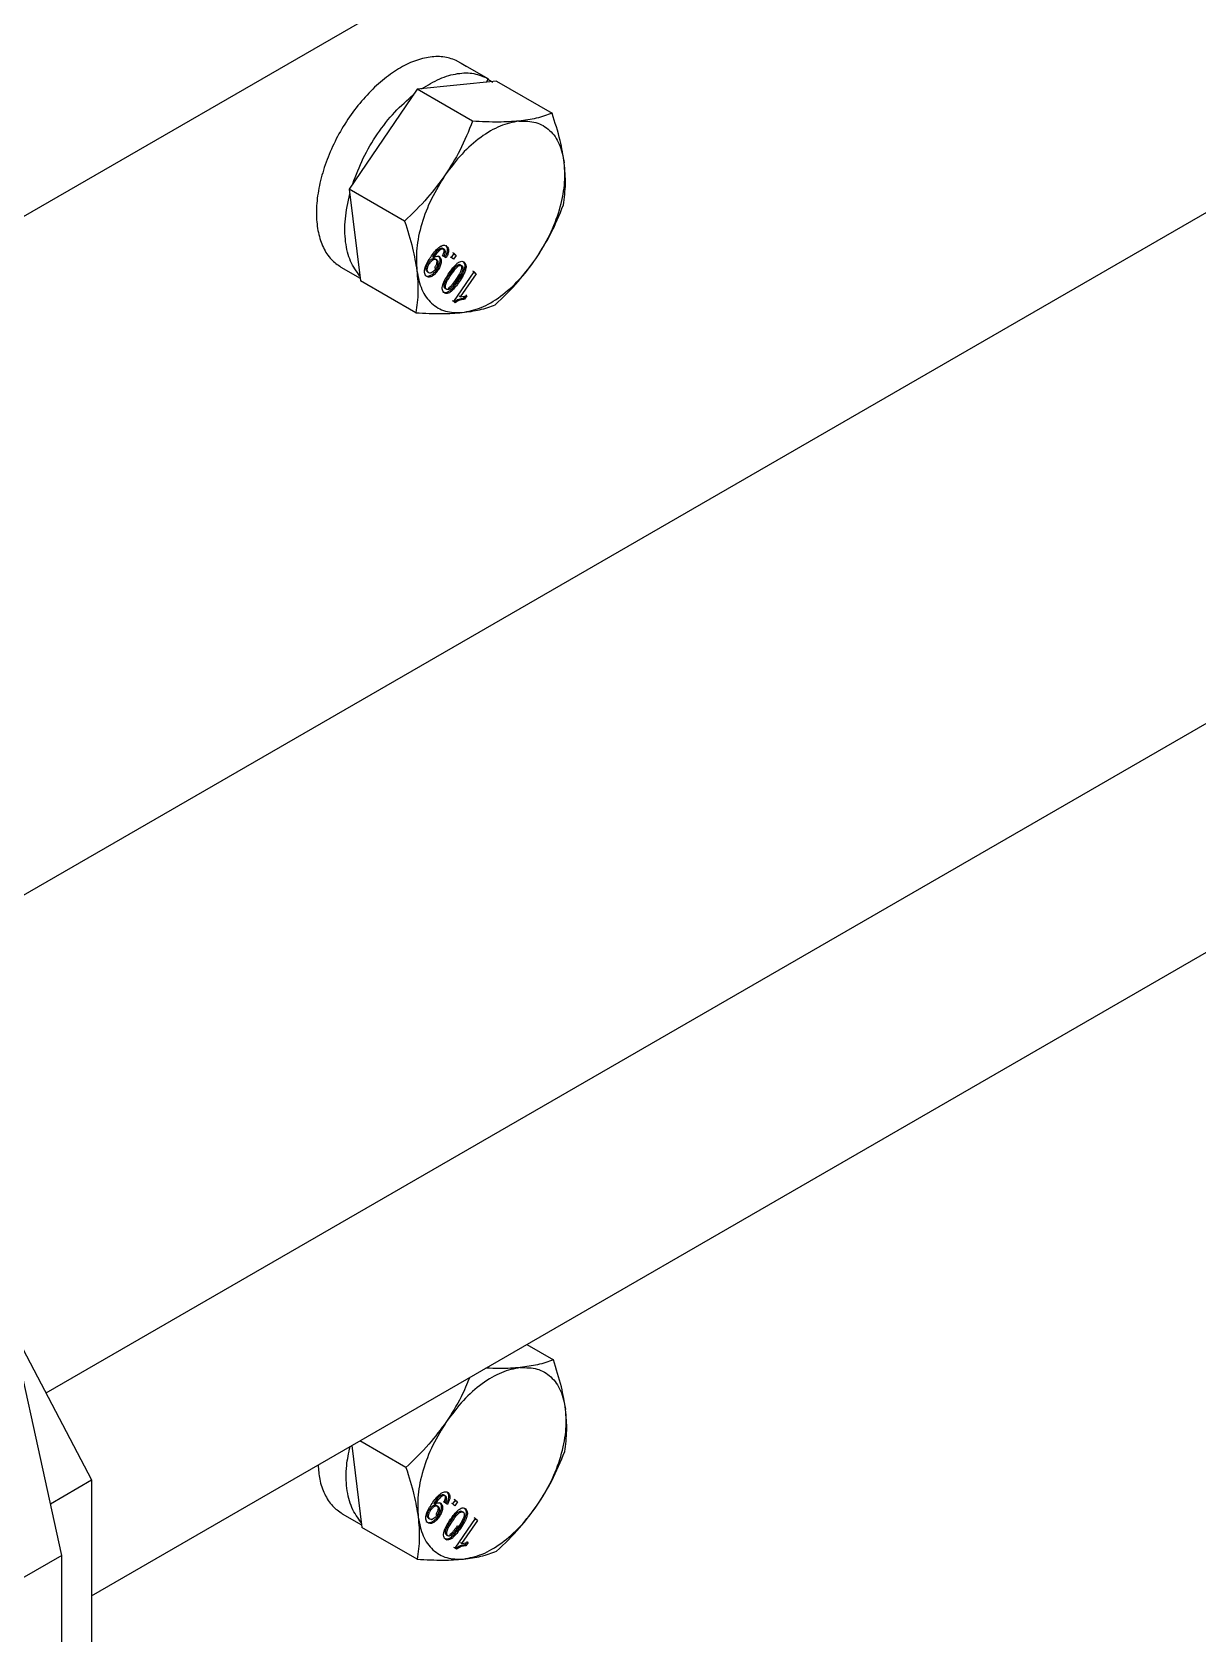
# Model space of a CAD drawing. Header units: millimetres. Extents: x 861 to 27901, y 673 to 17923.
# Drawn here: x 24084.3 to 24216.2, y 6686.9 to 6868.1 of the extents above; entities that cross this region are included whole.
import ezdxf

# ---------------------------------------------------------------- set-up
doc = ezdxf.new("R2010")
doc.units = ezdxf.units.MM
doc.header["$LTSCALE"] = 33.3

msp = doc.modelspace()

# ---------------------------------------------------------------- linework, layer by layer
at = {"color": 7, "linetype": 'Continuous', "lineweight": 25}
for p, q in [((24087.69, 6695.82), (24014.25, 7030.84)), ((24091.06, 6691.27), (24531.43, 6945.5)), ((24057.74, 6832.44), (24211.22, 6921.04)), ((24435.87, 6916.23), (24085.89, 6714.19)), ((24135.9, 6862.81), (24132.27, 6864.89)), ((24132.84, 6864.57), (24133.4, 6864.24)), ((24136.86, 6862.52), (24127.88, 6861.62)), ((24135.9, 6862.81), (24135.66, 6862.4)), ((24135.87, 6862.77), (24136.44, 6862.44)), ((24136.86, 6862.52), (24143.12, 6858.91)), ((24127.88, 6861.62), (24120.19, 6850.33)), ((24134.14, 6858), (24127.88, 6861.62)), ((24072.67, 6764.34), (24232.64, 6856.68)), ((24126.45, 6846.72), (24120.19, 6850.33)), ((24120.19, 6850.33), (24121.47, 6839.96)), ((24131.24, 6843.86), (24131.1, 6843.94)), ((24129.64, 6842.75), (24129.59, 6842.67)), ((24129.59, 6842.67), (24129.7, 6842.73)), ((24129.73, 6842.59), (24129.59, 6842.67)), ((24129.78, 6842.67), (24129.64, 6842.75)), ((24129.78, 6842.67), (24129.73, 6842.59)), ((24129.9, 6842.41), (24129.76, 6842.49)), ((24130.1, 6842.33), (24129.96, 6842.41)), ((24130.43, 6842.65), (24130.29, 6842.73)), ((24130.83, 6843.56), (24130.69, 6843.64)), ((24130.88, 6842.72), (24130.74, 6842.8)), ((24130.96, 6843.49), (24130.82, 6843.57)), ((24131.14, 6842.56), (24130.88, 6842.72)), ((24131.14, 6842.56), (24131, 6842.64)), ((24131.62, 6842.69), (24131.76, 6842.61)), ((24131.76, 6842.61), (24132.05, 6843.04)), ((24131.99, 6842.4), (24131.76, 6842.61)), ((24131.99, 6842.4), (24131.85, 6842.48)), ((24132.05, 6843.04), (24131.91, 6843.12)), ((24132.28, 6842.83), (24131.99, 6842.4)), ((24132.03, 6843.01), (24132.14, 6842.91)), ((24132.05, 6843.04), (24132.28, 6842.83)), ((24132.28, 6842.83), (24132.14, 6842.91)), ((24133.07, 6842.12), (24133.21, 6842.04)), ((24119.26, 6841.51), (24121.44, 6840.25)), ((24128.9, 6840.5), (24128.76, 6840.58)), ((24128.99, 6841), (24129.13, 6840.92)), ((24129.14, 6842.02), (24129.29, 6841.94)), ((24129.32, 6840.85), (24129.33, 6840.84)), ((24129.84, 6841.43), (24129.98, 6841.35)), ((24130.19, 6841.11), (24130.05, 6841.2)), ((24132.02, 6837.61), (24134.31, 6840.96)), ((24132.8, 6841.71), (24132.66, 6841.8)), ((24134.53, 6840.75), (24132.75, 6838.14)), ((24132.81, 6841.74), (24132.95, 6841.66)), ((24133.38, 6841.36), (24133.24, 6841.44)), ((24134.31, 6840.96), (24134.17, 6841.04)), ((24134.29, 6840.93), (24134.39, 6840.83)), ((24134.31, 6840.96), (24134.53, 6840.75)), ((24134.53, 6840.75), (24134.39, 6840.83)), ((24127.73, 6836.35), (24121.47, 6839.96)), ((24130.9, 6838.65), (24130.76, 6838.73)), ((24130.96, 6838.62), (24131.09, 6838.55)), ((24131.02, 6839.12), (24131.16, 6839.04)), ((24131.55, 6839.05), (24131.41, 6839.13)), ((24132.25, 6840.12), (24132.39, 6840.04)), ((24132.62, 6839.83), (24132.48, 6839.91)), ((24132.02, 6837.61), (24131.88, 6837.69)), ((24132.17, 6837.48), (24132.02, 6837.61)), ((24132.75, 6838.14), (24132.61, 6838.23)), ((24132.75, 6838.14), (24133.5, 6838.26)), ((24133.28, 6838.23), (24133.09, 6837.95)), ((24133.23, 6837.87), (24133.09, 6837.95)), ((24133.5, 6838.26), (24133.23, 6837.87)), ((24133.5, 6838.26), (24133.36, 6838.34)), ((24082.07, 6721.47), (24091.06, 6704.36)), ((24140.27, 6719.68), (24143.27, 6717.95)), ((24120.48, 6708.26), (24121.62, 6699)), ((24126.6, 6705.76), (24121.38, 6708.78)), ((24086.41, 6701.67), (24091.06, 6704.36)), ((24091.06, 6704.36), (24091.06, 6567.78)), ((24130.97, 6702.6), (24130.83, 6702.68)), ((24131.11, 6702.53), (24130.97, 6702.61)), ((24131.39, 6702.9), (24131.25, 6702.98)), ((24129.29, 6701.06), (24129.43, 6700.98)), ((24129.79, 6701.79), (24129.74, 6701.71)), ((24129.74, 6701.71), (24129.85, 6701.77)), ((24129.88, 6701.63), (24129.74, 6701.71)), ((24129.93, 6701.71), (24129.79, 6701.79)), ((24129.93, 6701.71), (24129.88, 6701.63)), ((24130.05, 6701.45), (24129.91, 6701.53)), ((24130.24, 6701.37), (24130.1, 6701.45)), ((24130.58, 6701.69), (24130.44, 6701.77)), ((24131.03, 6701.76), (24130.89, 6701.84)), ((24131.29, 6701.6), (24131.03, 6701.76)), ((24131.29, 6701.6), (24131.15, 6701.68)), ((24131.77, 6701.73), (24131.91, 6701.65)), ((24131.91, 6701.65), (24132.2, 6702.08)), ((24132.14, 6701.44), (24131.91, 6701.65)), ((24132.14, 6701.44), (24132, 6701.52)), ((24132.2, 6702.08), (24132.06, 6702.16)), ((24132.43, 6701.87), (24132.14, 6701.44)), ((24132.18, 6702.05), (24132.29, 6701.95)), ((24132.2, 6702.08), (24132.43, 6701.87)), ((24132.43, 6701.87), (24132.29, 6701.95)), ((24132.95, 6700.75), (24132.81, 6700.84)), ((24132.95, 6700.78), (24133.1, 6700.7)), ((24133.22, 6701.16), (24133.36, 6701.08)), ((24119.4, 6700.54), (24121.59, 6699.29)), ((24127.88, 6695.39), (24121.62, 6699)), ((24129.04, 6699.54), (24128.9, 6699.62)), ((24129.13, 6700.04), (24129.27, 6699.96)), ((24129.47, 6699.89), (24129.48, 6699.88)), ((24129.99, 6700.47), (24130.13, 6700.38)), ((24130.34, 6700.15), (24130.2, 6700.24)), ((24132.17, 6696.65), (24134.46, 6700)), ((24132.4, 6699.16), (24132.54, 6699.08)), ((24132.77, 6698.87), (24132.63, 6698.95)), ((24134.68, 6699.79), (24132.9, 6697.18)), ((24133.53, 6700.4), (24133.39, 6700.48)), ((24134.46, 6700), (24134.32, 6700.08)), ((24134.43, 6699.97), (24134.54, 6699.87)), ((24134.46, 6700), (24134.68, 6699.79)), ((24134.68, 6699.79), (24134.54, 6699.87)), ((24131.05, 6697.69), (24130.91, 6697.77)), ((24131.11, 6697.66), (24131.24, 6697.59)), ((24131.17, 6698.16), (24131.31, 6698.08)), ((24131.7, 6698.09), (24131.56, 6698.17)), ((24132.9, 6697.18), (24132.76, 6697.27)), ((24132.9, 6697.18), (24133.64, 6697.3)), ((24133.42, 6697.27), (24133.23, 6696.99)), ((24133.64, 6697.3), (24133.37, 6696.91)), ((24133.64, 6697.3), (24133.5, 6697.38)), ((24087.69, 6695.82), (24078.72, 6690.64)), ((24087.69, 6571.73), (24087.69, 6695.82)), ((24132.17, 6696.65), (24132.03, 6696.73)), ((24132.32, 6696.52), (24132.17, 6696.65)), ((24133.37, 6696.91), (24133.23, 6696.99))]:
    msp.add_line(p, q, dxfattribs=at)
for points, knots in [([(24132.27, 6864.89), (24131.79, 6865.05), (24130.83, 6865.38), (24129.15, 6865.3), (24127.37, 6864.8), (24125.53, 6863.85), (24123.71, 6862.5), (24121.97, 6860.79), (24120.38, 6858.8), (24118.99, 6856.6), (24117.87, 6854.26), (24117.05, 6851.89), (24116.56, 6849.55), (24116.43, 6847.35), (24116.64, 6845.37), (24117.22, 6843.68), (24118.08, 6842.33), (24118.88, 6841.78), (24119.26, 6841.52)], [0, 0, 0, 0, 0.062742, 0.125483, 0.188225, 0.250967, 0.313709, 0.37645, 0.439192, 0.501934, 0.564676, 0.627417, 0.690159, 0.752901, 0.815642, 0.878384, 0.941126, 1, 1, 1, 1]), ([(24143.12, 6858.91), (24142.56, 6858.7), (24141.51, 6858.31), (24140.06, 6858.12), (24139.38, 6858.02)], [0, 0, 0, 0, 0.532771, 1, 1, 1, 1]), ([(24144.51, 6853.29), (24144.38, 6854.13), (24144.09, 6855.93), (24143.45, 6857.88), (24143.12, 6858.91)], [0, 0, 0, 0, 0.467229, 1, 1, 1, 1]), ([(24134.14, 6858), (24133.69, 6856.89), (24132.85, 6854.8), (24131.62, 6852.84), (24131.05, 6851.93)], [0, 0, 0, 0, 0.532771, 1, 1, 1, 1]), ([(24139.38, 6858.02), (24138.64, 6857.97), (24137.04, 6857.86), (24135.15, 6857.95), (24134.14, 6858)], [0, 0, 0, 0, 0.467229, 1, 1, 1, 1]), ([(24144.4, 6848.54), (24144.51, 6849.31), (24144.72, 6850.77), (24144.58, 6852.49), (24144.51, 6853.29)], [0, 0, 0, 0, 0.532771, 1, 1, 1, 1]), ([(24131.05, 6851.93), (24130.4, 6851.06), (24129.03, 6849.19), (24127.34, 6847.58), (24126.45, 6846.72)], [0, 0, 0, 0, 0.467229, 1, 1, 1, 1]), ([(24141.3, 6842.46), (24141.88, 6843.37), (24143.11, 6845.33), (24143.95, 6847.42), (24144.4, 6848.54)], [0, 0, 0, 0, 0.467229, 1, 1, 1, 1]), ([(24126.45, 6846.72), (24126.78, 6845.69), (24127.41, 6843.74), (24127.7, 6841.94), (24127.84, 6841.1)], [0, 0, 0, 0, 0.532771, 1, 1, 1, 1]), ([(24129.4, 6842.65), (24129.54, 6842.85), (24129.82, 6843.24), (24130.23, 6843.68), (24130.58, 6843.91), (24130.83, 6844), (24131.07, 6843.99), (24131.18, 6843.9), (24131.24, 6843.86)], [0, 0, 0, 0, 0.2504849, 0.5001185, 0.6278992, 0.7500924, 0.8749937, 1, 1, 1, 1]), ([(24131.1, 6843.94), (24131.15, 6843.88), (24131.24, 6843.78), (24131.28, 6843.57), (24131.28, 6843.34), (24131.2, 6843.01), (24131.07, 6842.76), (24131, 6842.64)], [0, 0, 0, 0, 0.249859, 0.375956, 0.500482, 0.749847, 1, 1, 1, 1]), ([(24128.9, 6840.5), (24128.85, 6840.55), (24128.76, 6840.65), (24128.71, 6840.89), (24128.7, 6841.17), (24128.79, 6841.57), (24129.03, 6842.09), (24129.28, 6842.46), (24129.4, 6842.65)], [0, 0, 0, 0, 0.1250636, 0.2500896, 0.37511, 0.5001694, 0.749441, 1, 1, 1, 1]), ([(24129.14, 6842.02), (24129.21, 6842.1), (24129.3, 6842.23), (24129.45, 6842.37), (24129.57, 6842.44), (24129.68, 6842.48), (24129.83, 6842.5), (24129.9, 6842.45), (24129.96, 6842.41)], [0, 0, 0, 0, 0.2499766, 0.3779151, 0.500342, 0.6271064, 0.750811, 1, 1, 1, 1]), ([(24129.29, 6841.94), (24129.35, 6842.02), (24129.45, 6842.15), (24129.59, 6842.29), (24129.71, 6842.36), (24129.82, 6842.4), (24129.97, 6842.42), (24130.04, 6842.36), (24130.1, 6842.33)], [0, 0, 0, 0, 0.2499765, 0.3782222, 0.5003423, 0.6274524, 0.7508111, 1, 1, 1, 1]), ([(24130.82, 6843.57), (24130.79, 6843.59), (24130.71, 6843.65), (24130.56, 6843.64), (24130.39, 6843.58), (24130.07, 6843.3), (24129.83, 6843), (24129.64, 6842.75)], [0, 0, 0, 0, 0.125207, 0.25031, 0.375339, 0.50062, 1, 1, 1, 1]), ([(24129.73, 6842.59), (24129.79, 6842.63), (24129.93, 6842.71), (24130.12, 6842.75), (24130.3, 6842.75), (24130.38, 6842.68), (24130.43, 6842.65)], [0, 0, 0, 0, 0.248943, 0.49945, 0.750285, 1, 1, 1, 1]), ([(24130.96, 6843.49), (24130.93, 6843.51), (24130.85, 6843.57), (24130.7, 6843.56), (24130.53, 6843.5), (24130.21, 6843.22), (24129.97, 6842.92), (24129.78, 6842.67)], [0, 0, 0, 0, 0.125207, 0.25031, 0.375339, 0.50062, 1, 1, 1, 1]), ([(24129.96, 6842.41), (24130, 6842.36), (24130.06, 6842.29), (24130.09, 6842.13), (24130.08, 6842), (24130.05, 6841.85), (24129.98, 6841.65), (24129.9, 6841.52), (24129.84, 6841.43)], [0, 0, 0, 0, 0.24952, 0.373528, 0.499888, 0.62379, 0.750316, 1, 1, 1, 1]), ([(24130.1, 6842.33), (24130.14, 6842.28), (24130.2, 6842.21), (24130.23, 6842.05), (24130.22, 6841.91), (24130.19, 6841.77), (24130.12, 6841.57), (24130.04, 6841.44), (24129.98, 6841.35)], [0, 0, 0, 0, 0.249521, 0.373851, 0.499889, 0.624096, 0.750315, 1, 1, 1, 1]), ([(24130.29, 6842.73), (24130.31, 6842.72), (24130.34, 6842.68), (24130.39, 6842.6), (24130.44, 6842.47), (24130.46, 6842.28), (24130.44, 6842.07), (24130.38, 6841.84), (24130.27, 6841.54), (24130.14, 6841.33), (24130.05, 6841.2)], [0, 0, 0, 0, 0.062611, 0.125226, 0.250194, 0.373586, 0.500286, 0.62458, 0.750412, 1, 1, 1, 1]), ([(24130.43, 6842.65), (24130.46, 6842.62), (24130.53, 6842.54), (24130.58, 6842.38), (24130.6, 6842.2), (24130.58, 6841.98), (24130.52, 6841.76), (24130.41, 6841.46), (24130.28, 6841.25), (24130.19, 6841.11)], [0, 0, 0, 0, 0.125074, 0.250064, 0.373261, 0.500199, 0.624296, 0.750369, 1, 1, 1, 1]), ([(24130.74, 6842.8), (24130.79, 6842.88), (24130.86, 6843.03), (24130.92, 6843.22), (24130.92, 6843.35), (24130.9, 6843.47), (24130.85, 6843.53), (24130.82, 6843.57)], [0, 0, 0, 0, 0.277074, 0.499914, 0.624834, 0.750381, 1, 1, 1, 1]), ([(24130.88, 6842.72), (24130.93, 6842.8), (24131, 6842.95), (24131.06, 6843.14), (24131.06, 6843.27), (24131.05, 6843.36), (24131.01, 6843.43), (24130.98, 6843.47), (24130.96, 6843.49)], [0, 0, 0, 0, 0.276477, 0.499318, 0.623718, 0.749496, 0.874756, 1, 1, 1, 1]), ([(24131.24, 6843.86), (24131.29, 6843.8), (24131.38, 6843.7), (24131.42, 6843.49), (24131.42, 6843.26), (24131.34, 6842.93), (24131.21, 6842.68), (24131.14, 6842.56)], [0, 0, 0, 0, 0.2498595, 0.3757184, 0.500481, 0.7498462, 1, 1, 1, 1]), ([(24131.49, 6840.87), (24131.62, 6841.06), (24131.89, 6841.43), (24132.26, 6841.84), (24132.59, 6842.08), (24132.83, 6842.18), (24133.05, 6842.16), (24133.16, 6842.08), (24133.21, 6842.04)], [0, 0, 0, 0, 0.250476, 0.500347, 0.625768, 0.750176, 0.87497, 1, 1, 1, 1]), ([(24133.07, 6842.12), (24133.14, 6842.04), (24133.23, 6841.92), (24133.27, 6841.66), (24133.25, 6841.51), (24133.24, 6841.44)], [0, 0, 0, 0, 0.499036, 0.74951, 1, 1, 1, 1]), ([(24136.71, 6837.25), (24137.6, 6838.11), (24139.29, 6839.72), (24140.66, 6841.59), (24141.3, 6842.46)], [0, 0, 0, 0, 0.532771, 1, 1, 1, 1]), ([(24127.84, 6841.1), (24127.91, 6840.3), (24128.05, 6838.58), (24127.84, 6837.12), (24127.73, 6836.35)], [0, 0, 0, 0, 0.467229, 1, 1, 1, 1]), ([(24128.99, 6841), (24128.94, 6841.05), (24128.88, 6841.13), (24128.87, 6841.3), (24128.88, 6841.44), (24128.92, 6841.59), (24129, 6841.79), (24129.09, 6841.93), (24129.14, 6842.02)], [0, 0, 0, 0, 0.2490172, 0.3718447, 0.4993648, 0.6232259, 0.7498924, 1, 1, 1, 1]), ([(24130.19, 6841.11), (24130.09, 6840.98), (24129.94, 6840.77), (24129.7, 6840.57), (24129.51, 6840.46), (24129.33, 6840.39), (24129.11, 6840.36), (24128.98, 6840.45), (24128.9, 6840.5)], [0, 0, 0, 0, 0.2498689, 0.3764535, 0.5003477, 0.6272386, 0.7508241, 1, 1, 1, 1]), ([(24129.13, 6840.92), (24129.08, 6840.97), (24129.02, 6841.05), (24129.01, 6841.22), (24129.02, 6841.36), (24129.06, 6841.51), (24129.14, 6841.71), (24129.23, 6841.84), (24129.29, 6841.94)], [0, 0, 0, 0, 0.249017, 0.372138, 0.499365, 0.623562, 0.749893, 1, 1, 1, 1]), ([(24130.05, 6841.2), (24129.95, 6841.06), (24129.8, 6840.85), (24129.56, 6840.65), (24129.37, 6840.54), (24129.19, 6840.47), (24129.08, 6840.46), (24129.03, 6840.46)], [0, 0, 0, 0, 0.3327927, 0.5016541, 0.6663981, 0.8356942, 1, 1, 1, 1]), ([(24129.98, 6841.35), (24129.92, 6841.25), (24129.78, 6841.07), (24129.58, 6840.92), (24129.42, 6840.85), (24129.26, 6840.83), (24129.18, 6840.88), (24129.13, 6840.92)], [0, 0, 0, 0, 0.25025, 0.499842, 0.629576, 0.750665, 1, 1, 1, 1]), ([(24130.9, 6838.65), (24130.85, 6838.71), (24130.76, 6838.81), (24130.7, 6839.05), (24130.72, 6839.35), (24130.93, 6839.99), (24131.24, 6840.48), (24131.49, 6840.87)], [0, 0, 0, 0, 0.125373, 0.250644, 0.375698, 0.501113, 1, 1, 1, 1]), ([(24131.02, 6839.12), (24130.99, 6839.16), (24130.93, 6839.24), (24130.92, 6839.44), (24130.96, 6839.66), (24131.16, 6840.12), (24131.39, 6840.46), (24131.58, 6840.74)], [0, 0, 0, 0, 0.124745, 0.249484, 0.374471, 0.499648, 1, 1, 1, 1]), ([(24131.16, 6839.04), (24131.13, 6839.08), (24131.07, 6839.16), (24131.06, 6839.36), (24131.1, 6839.58), (24131.3, 6840.04), (24131.53, 6840.38), (24131.72, 6840.66)], [0, 0, 0, 0, 0.124745, 0.249484, 0.374471, 0.499648, 1, 1, 1, 1]), ([(24131.58, 6840.74), (24131.76, 6841.01), (24132, 6841.35), (24132.33, 6841.68), (24132.51, 6841.78), (24132.68, 6841.81), (24132.77, 6841.76), (24132.81, 6841.74)], [0, 0, 0, 0, 0.50041, 0.625613, 0.75058, 0.875344, 1, 1, 1, 1]), ([(24131.72, 6840.66), (24131.9, 6840.93), (24132.14, 6841.27), (24132.47, 6841.6), (24132.65, 6841.69), (24132.82, 6841.73), (24132.91, 6841.68), (24132.95, 6841.66)], [0, 0, 0, 0, 0.50041, 0.625613, 0.75058, 0.875344, 1, 1, 1, 1]), ([(24132.81, 6841.74), (24132.84, 6841.7), (24132.9, 6841.62), (24132.91, 6841.41), (24132.87, 6841.19), (24132.67, 6840.73), (24132.44, 6840.39), (24132.25, 6840.12)], [0, 0, 0, 0, 0.1246964, 0.2494617, 0.3744323, 0.4996371, 1, 1, 1, 1]), ([(24132.95, 6841.66), (24132.98, 6841.62), (24133.04, 6841.54), (24133.05, 6841.33), (24133.01, 6841.11), (24132.81, 6840.65), (24132.58, 6840.31), (24132.39, 6840.04)], [0, 0, 0, 0, 0.124696, 0.249462, 0.374432, 0.499637, 1, 1, 1, 1]), ([(24133.24, 6841.44), (24133.2, 6841.31), (24133.13, 6841.04), (24132.87, 6840.52), (24132.64, 6840.15), (24132.48, 6839.91)], [0, 0, 0, 0, 0.249754, 0.499871, 1, 1, 1, 1]), ([(24133.38, 6841.36), (24133.34, 6841.23), (24133.27, 6840.96), (24133.01, 6840.44), (24132.78, 6840.07), (24132.62, 6839.83)], [0, 0, 0, 0, 0.249754, 0.499871, 1, 1, 1, 1]), ([(24133.21, 6842.04), (24133.28, 6841.96), (24133.38, 6841.84), (24133.4, 6841.61), (24133.4, 6841.47), (24133.39, 6841.39), (24133.38, 6841.36)], [0, 0, 0, 0, 0.498795, 0.749148, 0.874576, 1, 1, 1, 1]), ([(24132.62, 6839.83), (24132.49, 6839.64), (24132.22, 6839.27), (24131.84, 6838.85), (24131.52, 6838.61), (24131.27, 6838.52), (24131.06, 6838.53), (24130.95, 6838.61), (24130.9, 6838.65)], [0, 0, 0, 0, 0.2504817, 0.5003456, 0.6317049, 0.7502211, 0.8749867, 1, 1, 1, 1]), ([(24132.48, 6839.91), (24132.35, 6839.72), (24132.08, 6839.35), (24131.7, 6838.93), (24131.38, 6838.69), (24131.14, 6838.6), (24131.02, 6838.62), (24130.96, 6838.63)], [0, 0, 0, 0, 0.293294, 0.585865, 0.739865, 0.87845, 1, 1, 1, 1]), ([(24131.12, 6839.07), (24131.11, 6839.07), (24131.09, 6839.07), (24131.06, 6839.09), (24131.04, 6839.11), (24131.02, 6839.12)], [0, 0, 0, 0, 0.170351, 0.585162, 1, 1, 1, 1]), ([(24131.55, 6839.05), (24131.52, 6839.03), (24131.44, 6838.99), (24131.33, 6838.97), (24131.24, 6838.98), (24131.19, 6839.02), (24131.16, 6839.04)], [0, 0, 0, 0, 0.250158, 0.500156, 0.750032, 1, 1, 1, 1]), ([(24132.25, 6840.12), (24132.12, 6839.93), (24131.93, 6839.66), (24131.65, 6839.32), (24131.49, 6839.2), (24131.41, 6839.13)], [0, 0, 0, 0, 0.5003723, 0.7505151, 1, 1, 1, 1]), ([(24132.39, 6840.04), (24132.26, 6839.85), (24132.07, 6839.58), (24131.79, 6839.24), (24131.63, 6839.11), (24131.55, 6839.05)], [0, 0, 0, 0, 0.500372, 0.750515, 1, 1, 1, 1]), ([(24133.09, 6837.95), (24132.92, 6837.94), (24132.58, 6837.91), (24132.21, 6837.68), (24132.03, 6837.56)], [0, 0, 0, 0, 0.500866, 1, 1, 1, 1]), ([(24133.23, 6837.87), (24133.06, 6837.85), (24132.72, 6837.83), (24132.35, 6837.6), (24132.17, 6837.48)], [0, 0, 0, 0, 0.5008657, 1, 1, 1, 1]), ([(24132.97, 6836.37), (24133.65, 6836.46), (24135.09, 6836.65), (24136.15, 6837.05), (24136.71, 6837.25)], [0, 0, 0, 0, 0.467229, 1, 1, 1, 1]), ([(24127.73, 6836.35), (24128.74, 6836.3), (24130.63, 6836.2), (24132.22, 6836.32), (24132.97, 6836.37)], [0, 0, 0, 0, 0.532771, 1, 1, 1, 1]), ([(24139.53, 6717.06), (24138.79, 6717.01), (24137.6, 6716.91), (24136.17, 6716.98), (24135.63, 6717)], [0, 0, 0, 0, 0.616578, 1, 1, 1, 1]), ([(24143.27, 6717.95), (24142.71, 6717.74), (24141.65, 6717.35), (24140.21, 6717.16), (24139.53, 6717.06)], [0, 0, 0, 0, 0.532771, 1, 1, 1, 1]), ([(24144.66, 6712.33), (24144.52, 6713.17), (24144.23, 6714.97), (24143.6, 6716.91), (24143.27, 6717.95)], [0, 0, 0, 0, 0.467229, 1, 1, 1, 1]), ([(24133.81, 6715.95), (24133.5, 6715.21), (24132.8, 6713.49), (24131.78, 6711.88), (24131.19, 6710.97)], [0, 0, 0, 0, 0.433116, 1, 1, 1, 1]), ([(24144.55, 6707.58), (24144.66, 6708.35), (24144.87, 6709.81), (24144.73, 6711.53), (24144.66, 6712.33)], [0, 0, 0, 0, 0.532771, 1, 1, 1, 1]), ([(24131.19, 6710.97), (24130.55, 6710.1), (24129.17, 6708.23), (24127.49, 6706.62), (24126.6, 6705.76)], [0, 0, 0, 0, 0.467229, 1, 1, 1, 1]), ([(24121.55, 6699.54), (24121.16, 6700.07), (24120.39, 6701.11), (24119.86, 6703.37), (24119.78, 6705.74), (24120.13, 6707.42), (24120.28, 6708.14)], [0, 0, 0, 0, 0.2661504, 0.5323008, 0.7984512, 1, 1, 1, 1]), ([(24141.45, 6701.5), (24142.03, 6702.41), (24143.26, 6704.37), (24144.1, 6706.46), (24144.55, 6707.58)], [0, 0, 0, 0, 0.467229, 1, 1, 1, 1]), ([(24116.67, 6706.06), (24116.71, 6705.51), (24116.81, 6704.29), (24117.37, 6702.72), (24118.22, 6701.37), (24119.02, 6700.82), (24119.41, 6700.56)], [0, 0, 0, 0, 0.216957, 0.483447, 0.749937, 1, 1, 1, 1]), ([(24126.6, 6705.76), (24126.93, 6704.73), (24127.56, 6702.78), (24127.85, 6700.98), (24127.99, 6700.14)], [0, 0, 0, 0, 0.532771, 1, 1, 1, 1]), ([(24129.55, 6701.69), (24129.69, 6701.89), (24129.97, 6702.28), (24130.38, 6702.72), (24130.73, 6702.95), (24130.98, 6703.04), (24131.21, 6703.03), (24131.33, 6702.94), (24131.39, 6702.9)], [0, 0, 0, 0, 0.2504849, 0.5001185, 0.6278992, 0.7500924, 0.8749937, 1, 1, 1, 1]), ([(24130.97, 6702.61), (24130.93, 6702.63), (24130.86, 6702.69), (24130.71, 6702.68), (24130.54, 6702.62), (24130.21, 6702.34), (24129.98, 6702.04), (24129.79, 6701.79)], [0, 0, 0, 0, 0.125207, 0.25031, 0.375339, 0.50062, 1, 1, 1, 1]), ([(24131.11, 6702.53), (24131.07, 6702.55), (24131, 6702.6), (24130.85, 6702.6), (24130.68, 6702.54), (24130.35, 6702.26), (24130.12, 6701.95), (24129.93, 6701.71)], [0, 0, 0, 0, 0.125207, 0.25031, 0.375339, 0.50062, 1, 1, 1, 1]), ([(24130.89, 6701.84), (24130.93, 6701.92), (24131.01, 6702.07), (24131.06, 6702.26), (24131.07, 6702.39), (24131.05, 6702.51), (24131, 6702.57), (24130.97, 6702.61)], [0, 0, 0, 0, 0.2770743, 0.499914, 0.6248343, 0.7503808, 1, 1, 1, 1]), ([(24131.25, 6702.98), (24131.3, 6702.92), (24131.39, 6702.82), (24131.43, 6702.61), (24131.43, 6702.38), (24131.35, 6702.05), (24131.21, 6701.8), (24131.15, 6701.68)], [0, 0, 0, 0, 0.249859, 0.375956, 0.500482, 0.749847, 1, 1, 1, 1]), ([(24131.39, 6702.9), (24131.44, 6702.84), (24131.53, 6702.74), (24131.57, 6702.53), (24131.57, 6702.3), (24131.49, 6701.97), (24131.35, 6701.72), (24131.29, 6701.6)], [0, 0, 0, 0, 0.249859, 0.375718, 0.500481, 0.749846, 1, 1, 1, 1]), ([(24129.04, 6699.54), (24129, 6699.59), (24128.91, 6699.69), (24128.85, 6699.93), (24128.85, 6700.21), (24128.94, 6700.61), (24129.18, 6701.13), (24129.43, 6701.5), (24129.55, 6701.69)], [0, 0, 0, 0, 0.125064, 0.25009, 0.37511, 0.500169, 0.749441, 1, 1, 1, 1]), ([(24129.13, 6700.04), (24129.09, 6700.09), (24129.03, 6700.17), (24129.01, 6700.34), (24129.03, 6700.48), (24129.07, 6700.63), (24129.15, 6700.83), (24129.24, 6700.97), (24129.29, 6701.06)], [0, 0, 0, 0, 0.249017, 0.371845, 0.499365, 0.623226, 0.749892, 1, 1, 1, 1]), ([(24129.27, 6699.96), (24129.23, 6700.01), (24129.17, 6700.09), (24129.15, 6700.26), (24129.17, 6700.4), (24129.21, 6700.55), (24129.29, 6700.75), (24129.38, 6700.88), (24129.43, 6700.98)], [0, 0, 0, 0, 0.249017, 0.372138, 0.499365, 0.623562, 0.749893, 1, 1, 1, 1]), ([(24129.29, 6701.06), (24129.36, 6701.14), (24129.45, 6701.27), (24129.6, 6701.41), (24129.72, 6701.48), (24129.83, 6701.52), (24129.97, 6701.54), (24130.05, 6701.48), (24130.1, 6701.45)], [0, 0, 0, 0, 0.249977, 0.377915, 0.500342, 0.627106, 0.750811, 1, 1, 1, 1]), ([(24129.43, 6700.98), (24129.5, 6701.06), (24129.59, 6701.19), (24129.74, 6701.33), (24129.86, 6701.4), (24129.97, 6701.44), (24130.11, 6701.46), (24130.19, 6701.4), (24130.24, 6701.37)], [0, 0, 0, 0, 0.249976, 0.378222, 0.500342, 0.627452, 0.750811, 1, 1, 1, 1]), ([(24129.88, 6701.63), (24129.94, 6701.67), (24130.08, 6701.75), (24130.27, 6701.79), (24130.44, 6701.79), (24130.53, 6701.72), (24130.58, 6701.69)], [0, 0, 0, 0, 0.248943, 0.49945, 0.750285, 1, 1, 1, 1]), ([(24130.1, 6701.45), (24130.15, 6701.4), (24130.21, 6701.33), (24130.24, 6701.17), (24130.23, 6701.04), (24130.2, 6700.89), (24130.13, 6700.69), (24130.05, 6700.56), (24129.99, 6700.47)], [0, 0, 0, 0, 0.24952, 0.373528, 0.499888, 0.62379, 0.750316, 1, 1, 1, 1]), ([(24130.24, 6701.37), (24130.29, 6701.32), (24130.35, 6701.25), (24130.38, 6701.09), (24130.37, 6700.95), (24130.34, 6700.81), (24130.27, 6700.61), (24130.19, 6700.48), (24130.13, 6700.38)], [0, 0, 0, 0, 0.249521, 0.373851, 0.499889, 0.624096, 0.750315, 1, 1, 1, 1]), ([(24130.44, 6701.77), (24130.45, 6701.76), (24130.49, 6701.72), (24130.54, 6701.64), (24130.59, 6701.51), (24130.61, 6701.32), (24130.59, 6701.1), (24130.53, 6700.88), (24130.42, 6700.58), (24130.29, 6700.37), (24130.2, 6700.24)], [0, 0, 0, 0, 0.062611, 0.125226, 0.250194, 0.373586, 0.500286, 0.62458, 0.750412, 1, 1, 1, 1]), ([(24130.58, 6701.69), (24130.61, 6701.66), (24130.67, 6701.58), (24130.73, 6701.42), (24130.75, 6701.23), (24130.73, 6701.02), (24130.67, 6700.8), (24130.56, 6700.5), (24130.43, 6700.29), (24130.34, 6700.15)], [0, 0, 0, 0, 0.125074, 0.250064, 0.373261, 0.500199, 0.624296, 0.750369, 1, 1, 1, 1]), ([(24131.03, 6701.76), (24131.07, 6701.84), (24131.15, 6701.99), (24131.2, 6702.18), (24131.21, 6702.31), (24131.19, 6702.4), (24131.16, 6702.47), (24131.13, 6702.51), (24131.11, 6702.53)], [0, 0, 0, 0, 0.2764768, 0.499318, 0.6237184, 0.7494962, 0.8747562, 1, 1, 1, 1]), ([(24131.64, 6699.91), (24131.77, 6700.09), (24132.04, 6700.47), (24132.41, 6700.88), (24132.74, 6701.12), (24132.98, 6701.22), (24133.2, 6701.2), (24133.3, 6701.12), (24133.36, 6701.08)], [0, 0, 0, 0, 0.2504758, 0.5003474, 0.6257683, 0.7501762, 0.8749697, 1, 1, 1, 1]), ([(24131.72, 6699.78), (24131.91, 6700.05), (24132.15, 6700.39), (24132.48, 6700.72), (24132.66, 6700.82), (24132.83, 6700.85), (24132.91, 6700.8), (24132.95, 6700.78)], [0, 0, 0, 0, 0.50041, 0.625613, 0.75058, 0.875344, 1, 1, 1, 1]), ([(24131.86, 6699.7), (24132.05, 6699.97), (24132.29, 6700.31), (24132.62, 6700.64), (24132.8, 6700.73), (24132.97, 6700.77), (24133.05, 6700.72), (24133.1, 6700.7)], [0, 0, 0, 0, 0.50041, 0.625613, 0.75058, 0.875344, 1, 1, 1, 1]), ([(24133.22, 6701.16), (24133.28, 6701.08), (24133.38, 6700.96), (24133.42, 6700.7), (24133.4, 6700.55), (24133.39, 6700.48)], [0, 0, 0, 0, 0.499036, 0.74951, 1, 1, 1, 1]), ([(24133.36, 6701.08), (24133.42, 6701), (24133.52, 6700.88), (24133.55, 6700.65), (24133.55, 6700.51), (24133.54, 6700.43), (24133.53, 6700.4)], [0, 0, 0, 0, 0.498795, 0.749148, 0.874576, 1, 1, 1, 1]), ([(24136.85, 6696.29), (24137.75, 6697.15), (24139.43, 6698.76), (24140.81, 6700.63), (24141.45, 6701.5)], [0, 0, 0, 0, 0.532771, 1, 1, 1, 1]), ([(24127.99, 6700.14), (24128.06, 6699.34), (24128.2, 6697.62), (24127.99, 6696.16), (24127.88, 6695.39)], [0, 0, 0, 0, 0.467229, 1, 1, 1, 1]), ([(24130.34, 6700.15), (24130.24, 6700.02), (24130.09, 6699.81), (24129.85, 6699.61), (24129.66, 6699.49), (24129.48, 6699.43), (24129.25, 6699.4), (24129.13, 6699.49), (24129.04, 6699.54)], [0, 0, 0, 0, 0.249869, 0.376454, 0.500348, 0.627239, 0.750824, 1, 1, 1, 1]), ([(24130.2, 6700.24), (24130.1, 6700.1), (24129.95, 6699.89), (24129.71, 6699.69), (24129.52, 6699.58), (24129.34, 6699.51), (24129.23, 6699.5), (24129.18, 6699.5)], [0, 0, 0, 0, 0.332793, 0.501654, 0.666398, 0.835694, 1, 1, 1, 1]), ([(24130.13, 6700.38), (24130.06, 6700.29), (24129.93, 6700.11), (24129.72, 6699.96), (24129.56, 6699.89), (24129.41, 6699.87), (24129.33, 6699.92), (24129.27, 6699.96)], [0, 0, 0, 0, 0.25025, 0.499842, 0.629576, 0.750665, 1, 1, 1, 1]), ([(24131.05, 6697.69), (24131, 6697.74), (24130.91, 6697.85), (24130.85, 6698.09), (24130.87, 6698.39), (24131.08, 6699.03), (24131.39, 6699.52), (24131.64, 6699.91)], [0, 0, 0, 0, 0.125373, 0.250644, 0.375698, 0.501113, 1, 1, 1, 1]), ([(24131.17, 6698.16), (24131.14, 6698.2), (24131.08, 6698.28), (24131.07, 6698.48), (24131.11, 6698.7), (24131.31, 6699.16), (24131.54, 6699.5), (24131.72, 6699.78)], [0, 0, 0, 0, 0.1247447, 0.2494838, 0.3744708, 0.4996481, 1, 1, 1, 1]), ([(24132.63, 6698.95), (24132.49, 6698.76), (24132.23, 6698.39), (24131.85, 6697.97), (24131.53, 6697.73), (24131.29, 6697.64), (24131.17, 6697.66), (24131.11, 6697.67)], [0, 0, 0, 0, 0.293294, 0.5858646, 0.7398655, 0.8784496, 1, 1, 1, 1]), ([(24131.31, 6698.08), (24131.28, 6698.12), (24131.22, 6698.2), (24131.21, 6698.4), (24131.25, 6698.62), (24131.45, 6699.08), (24131.68, 6699.42), (24131.86, 6699.7)], [0, 0, 0, 0, 0.1247447, 0.2494838, 0.3744708, 0.4996481, 1, 1, 1, 1]), ([(24132.4, 6699.16), (24132.27, 6698.97), (24132.08, 6698.7), (24131.8, 6698.36), (24131.64, 6698.23), (24131.56, 6698.17)], [0, 0, 0, 0, 0.500372, 0.750515, 1, 1, 1, 1]), ([(24132.54, 6699.08), (24132.41, 6698.89), (24132.22, 6698.62), (24131.94, 6698.28), (24131.78, 6698.15), (24131.7, 6698.09)], [0, 0, 0, 0, 0.500372, 0.750515, 1, 1, 1, 1]), ([(24133.1, 6700.7), (24133.13, 6700.66), (24133.19, 6700.58), (24133.19, 6700.37), (24133.15, 6700.15), (24132.96, 6699.69), (24132.73, 6699.35), (24132.54, 6699.08)], [0, 0, 0, 0, 0.124696, 0.249462, 0.374432, 0.499637, 1, 1, 1, 1]), ([(24133.39, 6700.48), (24133.35, 6700.35), (24133.28, 6700.08), (24133.02, 6699.56), (24132.78, 6699.19), (24132.63, 6698.95)], [0, 0, 0, 0, 0.249754, 0.499871, 1, 1, 1, 1]), ([(24133.53, 6700.4), (24133.49, 6700.26), (24133.42, 6700), (24133.16, 6699.48), (24132.92, 6699.11), (24132.77, 6698.87)], [0, 0, 0, 0, 0.249754, 0.499871, 1, 1, 1, 1]), ([(24132.77, 6698.87), (24132.63, 6698.68), (24132.37, 6698.31), (24131.99, 6697.89), (24131.67, 6697.65), (24131.42, 6697.56), (24131.21, 6697.57), (24131.1, 6697.65), (24131.05, 6697.69)], [0, 0, 0, 0, 0.2504817, 0.5003456, 0.6317049, 0.7502211, 0.8749867, 1, 1, 1, 1]), ([(24131.27, 6698.11), (24131.26, 6698.11), (24131.24, 6698.11), (24131.21, 6698.13), (24131.18, 6698.15), (24131.17, 6698.16)], [0, 0, 0, 0, 0.170351, 0.585162, 1, 1, 1, 1]), ([(24131.7, 6698.09), (24131.67, 6698.07), (24131.59, 6698.03), (24131.48, 6698.01), (24131.39, 6698.02), (24131.34, 6698.06), (24131.31, 6698.08)], [0, 0, 0, 0, 0.250158, 0.500156, 0.750032, 1, 1, 1, 1]), ([(24127.88, 6695.39), (24128.89, 6695.34), (24130.78, 6695.24), (24132.37, 6695.35), (24133.12, 6695.41)], [0, 0, 0, 0, 0.532771, 1, 1, 1, 1]), ([(24133.23, 6696.99), (24133.07, 6696.98), (24132.73, 6696.95), (24132.36, 6696.72), (24132.18, 6696.6)], [0, 0, 0, 0, 0.500866, 1, 1, 1, 1]), ([(24133.37, 6696.91), (24133.21, 6696.89), (24132.87, 6696.87), (24132.5, 6696.64), (24132.32, 6696.52)], [0, 0, 0, 0, 0.5008657, 1, 1, 1, 1]), ([(24133.12, 6695.41), (24133.79, 6695.5), (24135.24, 6695.69), (24136.29, 6696.09), (24136.85, 6696.29)], [0, 0, 0, 0, 0.467229, 1, 1, 1, 1])]:
    msp.add_open_spline(points, degree=3, knots=knots, dxfattribs=at)
for points in [[(24128.36, 6861.66), (24129.05, 6862.08), (24130.43, 6862.92), (24132.46, 6863.47), (24134.34, 6863.52), (24135.38, 6863.05), (24135.9, 6862.81)], [(24120.59, 6850.93), (24120.96, 6851.9), (24121.69, 6853.85), (24123.34, 6856.61), (24125.29, 6859.12), (24126.75, 6860.39), (24127.48, 6861.03)], [(24139.38, 6858.02), (24138.68, 6857.88), (24137.28, 6857.6), (24135.05, 6856.27), (24132.89, 6854.4), (24131.66, 6852.75), (24131.05, 6851.93)], [(24139.38, 6858.02), (24140.04, 6858.02), (24141.35, 6858.02), (24142.91, 6857.06), (24144.05, 6855.52), (24144.36, 6854.03), (24144.51, 6853.29)], [(24141.3, 6842.46), (24141.85, 6843.35), (24142.95, 6845.12), (24144.03, 6847.99), (24144.64, 6850.82), (24144.55, 6852.47), (24144.51, 6853.29)], [(24131.05, 6851.93), (24130.5, 6851.05), (24129.4, 6849.28), (24128.32, 6846.4), (24127.71, 6843.58), (24127.8, 6841.93), (24127.84, 6841.1)], [(24121.4, 6840.5), (24121.02, 6841.03), (24120.24, 6842.07), (24119.71, 6844.32), (24119.64, 6846.92), (24120.05, 6848.83), (24120.26, 6849.79)], [(24132.97, 6836.37), (24133.67, 6836.51), (24135.07, 6836.79), (24137.3, 6838.12), (24139.46, 6840), (24140.69, 6841.64), (24141.3, 6842.46)], [(24127.84, 6841.1), (24127.99, 6840.36), (24128.29, 6838.87), (24129.44, 6837.33), (24131, 6836.38), (24132.31, 6836.37), (24132.97, 6836.37)], [(24139.53, 6717.06), (24138.83, 6716.92), (24137.43, 6716.64), (24135.2, 6715.31), (24133.04, 6713.44), (24131.81, 6711.79), (24131.19, 6710.97)], [(24139.53, 6717.06), (24140.19, 6717.06), (24141.5, 6717.06), (24143.05, 6716.1), (24144.2, 6714.56), (24144.51, 6713.07), (24144.66, 6712.33)], [(24141.45, 6701.5), (24142, 6702.39), (24143.1, 6704.15), (24144.18, 6707.03), (24144.79, 6709.86), (24144.7, 6711.51), (24144.66, 6712.33)], [(24131.19, 6710.97), (24130.65, 6710.09), (24129.55, 6708.32), (24128.47, 6705.44), (24127.86, 6702.62), (24127.95, 6700.97), (24127.99, 6700.14)], [(24133.12, 6695.41), (24133.82, 6695.55), (24135.22, 6695.83), (24137.44, 6697.16), (24139.61, 6699.04), (24140.84, 6700.68), (24141.45, 6701.5)], [(24127.99, 6700.14), (24128.14, 6699.4), (24128.44, 6697.91), (24129.59, 6696.37), (24131.14, 6695.42), (24132.46, 6695.41), (24133.12, 6695.41)]]:
    msp.add_open_spline(points, degree=3, dxfattribs=at)

doc.saveas('drawing.dxf')
